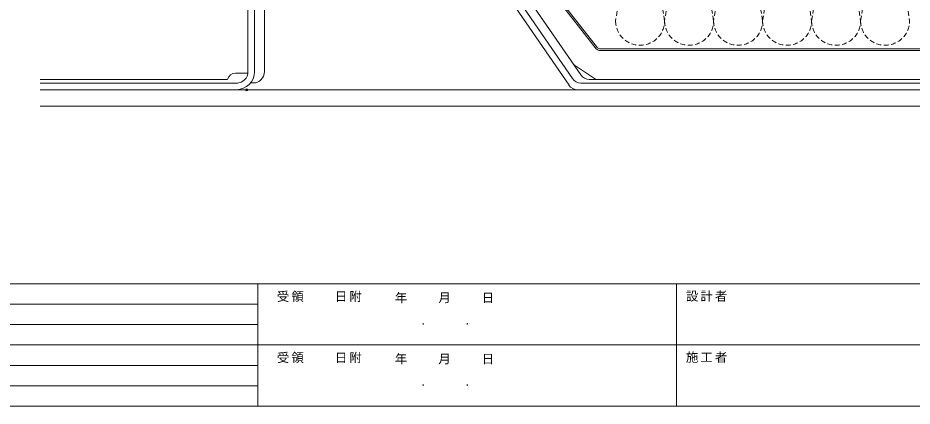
# Model space of a CAD drawing. Units: millimetres, scale not verified. Extents: x -1135 to 2170, y -967 to 2693.
# Drawn here: x 1228.4 to 1661.8, y 302.6 to 490.7 of the extents above; entities that cross this region are included whole.
import ezdxf

# ---------------------------------------------------------------- set-up
doc = ezdxf.new("R2010")
doc.units = ezdxf.units.MM
doc.header["$LTSCALE"] = 2
doc.header["$PDMODE"] = 32
doc.header["$PDSIZE"] = 1
doc.linetypes.add('DASHED1', pattern=[1.8, 1.2, -0.6])
doc.layers.add('0-2_02', color=3, linetype='Continuous', lineweight=18)
doc.styles.add('ＭＳ ゴシック', font='')
doc.styles.get('ＭＳ ゴシック').set_extended_font_data('MS Gothic')

msp = doc.modelspace()

# ---------------------------------------------------------------- linework, layer by layer
at = {"layer": '0-2_02', "color": 7}
for p, q in [((1339.937, 639.552), (1339.937, 464.657)), ((1380.934, 638.165), (1501.202, 463.106)), ((1343.138, 636.251), (1343.138, 464.657)), ((1497.221, 461.305), (1378.937, 633.476)), ((1376.299, 631.664), (1495.537, 458.105)), ((1347.938, 464.695), (1347.938, 610.995)), ((1508.374, 461.055), (1497.758, 468.158)), ((1333.923, 463.996), (1339.899, 463.996)), ((1503.58, 464.263), (1503.578, 464.264)), ((1503.588, 464.248), (1503.609, 464.231)), ((1239.283, 460.937), (1330.069, 460.937)), ((1505.323, 460.937), (1830.075, 460.937)), ((1239.283, 459.137), (1334.812, 459.137)), ((1342.438, 459.195), (1341.264, 459.195)), ((1834.438, 455.937), (1499.658, 455.937)), ((1501.342, 459.137), (1834.438, 459.137))]:
    msp.add_line(p, q, dxfattribs=at)
at = {"layer": '0-2_02'}
for p, q in [((1508.739, 475.753), (1380.219, 640.195)), ((1509.346, 476.275), (1380.824, 640.719)), ((1510.796, 475.652), (1669.079, 475.652)), ((1510.796, 474.852), (1669.079, 474.852)), ((1239.283, 455.914), (1939.388, 455.914)), ((1239.283, 447.915), (1939.388, 447.915))]:
    msp.add_line(p, q, dxfattribs=at)
at = {"layer": '0-2_02', "color": 2}
for p, q in [((2169.535, 361.901), (592.646, 361.901)), ((1344.783, 361.901), (1344.783, 302.641)), ((1547.633, 361.901), (1547.633, 302.641)), ((1344.783, 352.024), (907.648, 352.024)), ((1344.783, 342.147), (907.648, 342.147)), ((907.648, 332.271), (2169.535, 332.271)), ((1344.783, 322.394), (907.648, 322.394)), ((1344.783, 312.517), (907.648, 312.517)), ((592.646, 302.641), (2169.535, 302.641))]:
    msp.add_line(p, q, dxfattribs=at)
at = {"layer": '0-2_02', "color": 4, "linetype": 'DASHED1', "lineweight": 9}
for points in [[(1589.365, 489.337), (1577.491, 561.537), (1565.615, 489.337), (1553.741, 561.537), (1541.865, 489.337), (1529.99, 561.537), (1518.115, 489.337)], [(1589.367, 489.337), (1601.242, 561.537), (1613.117, 489.337), (1624.992, 561.537), (1636.867, 489.337), (1648.742, 561.537), (1660.617, 489.337)]]:
    msp.add_lwpolyline(points, dxfattribs=at)
for centre in [(1529.99, 489.337), (1553.741, 489.337), (1577.491, 489.337), (1601.242, 489.337), (1624.992, 489.337), (1648.742, 489.337)]:
    msp.add_arc(centre, 11.875, 180, 0, dxfattribs=at)
at = {"layer": '0-2_02'}
for radius, start in [(2.8, 222.71684), (2, 223.53122)]:
    msp.add_arc((1510.796, 477.652), radius, start, 270, dxfattribs=at)
at = {"layer": '0-2_02', "color": 7}
for centre, radius, start, end in [((1333.959, 459.982), 4, 89.17268, 165.58791), ((1334.437, 464.647), 8.701, 270, 0), ((1334.437, 464.647), 5.5, 270.12004, 0.10799), ((1342.438, 464.695), 5.5, 270, 0), ((1501.342, 464.137), 5, 214.48933, 270), ((1505.323, 465.937), 5, 214.48933, 270), ((1499.658, 460.937), 5, 214.48933, 270)]:
    msp.add_arc(centre, radius, start, end, dxfattribs=at)
msp.add_point((1339.336, 455.914), dxfattribs=at)

# ---------------------------------------------------------------- texts
at = {"layer": '0-2_02', "color": 7, "char_height": 4.399, "attachment_point": 7, "style": 'ＭＳ ゴシック'}
for s, insert in [('\\T1.17;受領\u3000\u3000日附', (1353.979, 353.061)), ('\\T1.17;年\u3000\u3000月\u3000\u3000日', (1411.151, 352.476)), ('\\T1.17;設計者', (1552.196, 353.258)), ('\\T1.25;\\W0.95;.\u3000\\~\u3000.', (1423.452, 342.054)), ('\\T1.17;受領\u3000\u3000日附', (1353.979, 323.431)), ('\\T1.17;年\u3000\u3000月\u3000\u3000日', (1411.151, 322.847)), ('\\T1.17;施工者', (1552.196, 323.628)), ('\\T1.25;\\W0.95;.\u3000\\~\u3000.', (1423.452, 312.424))]:
    msp.add_mtext(s, dxfattribs=dict(at, insert=insert))

doc.saveas('drawing.dxf')
